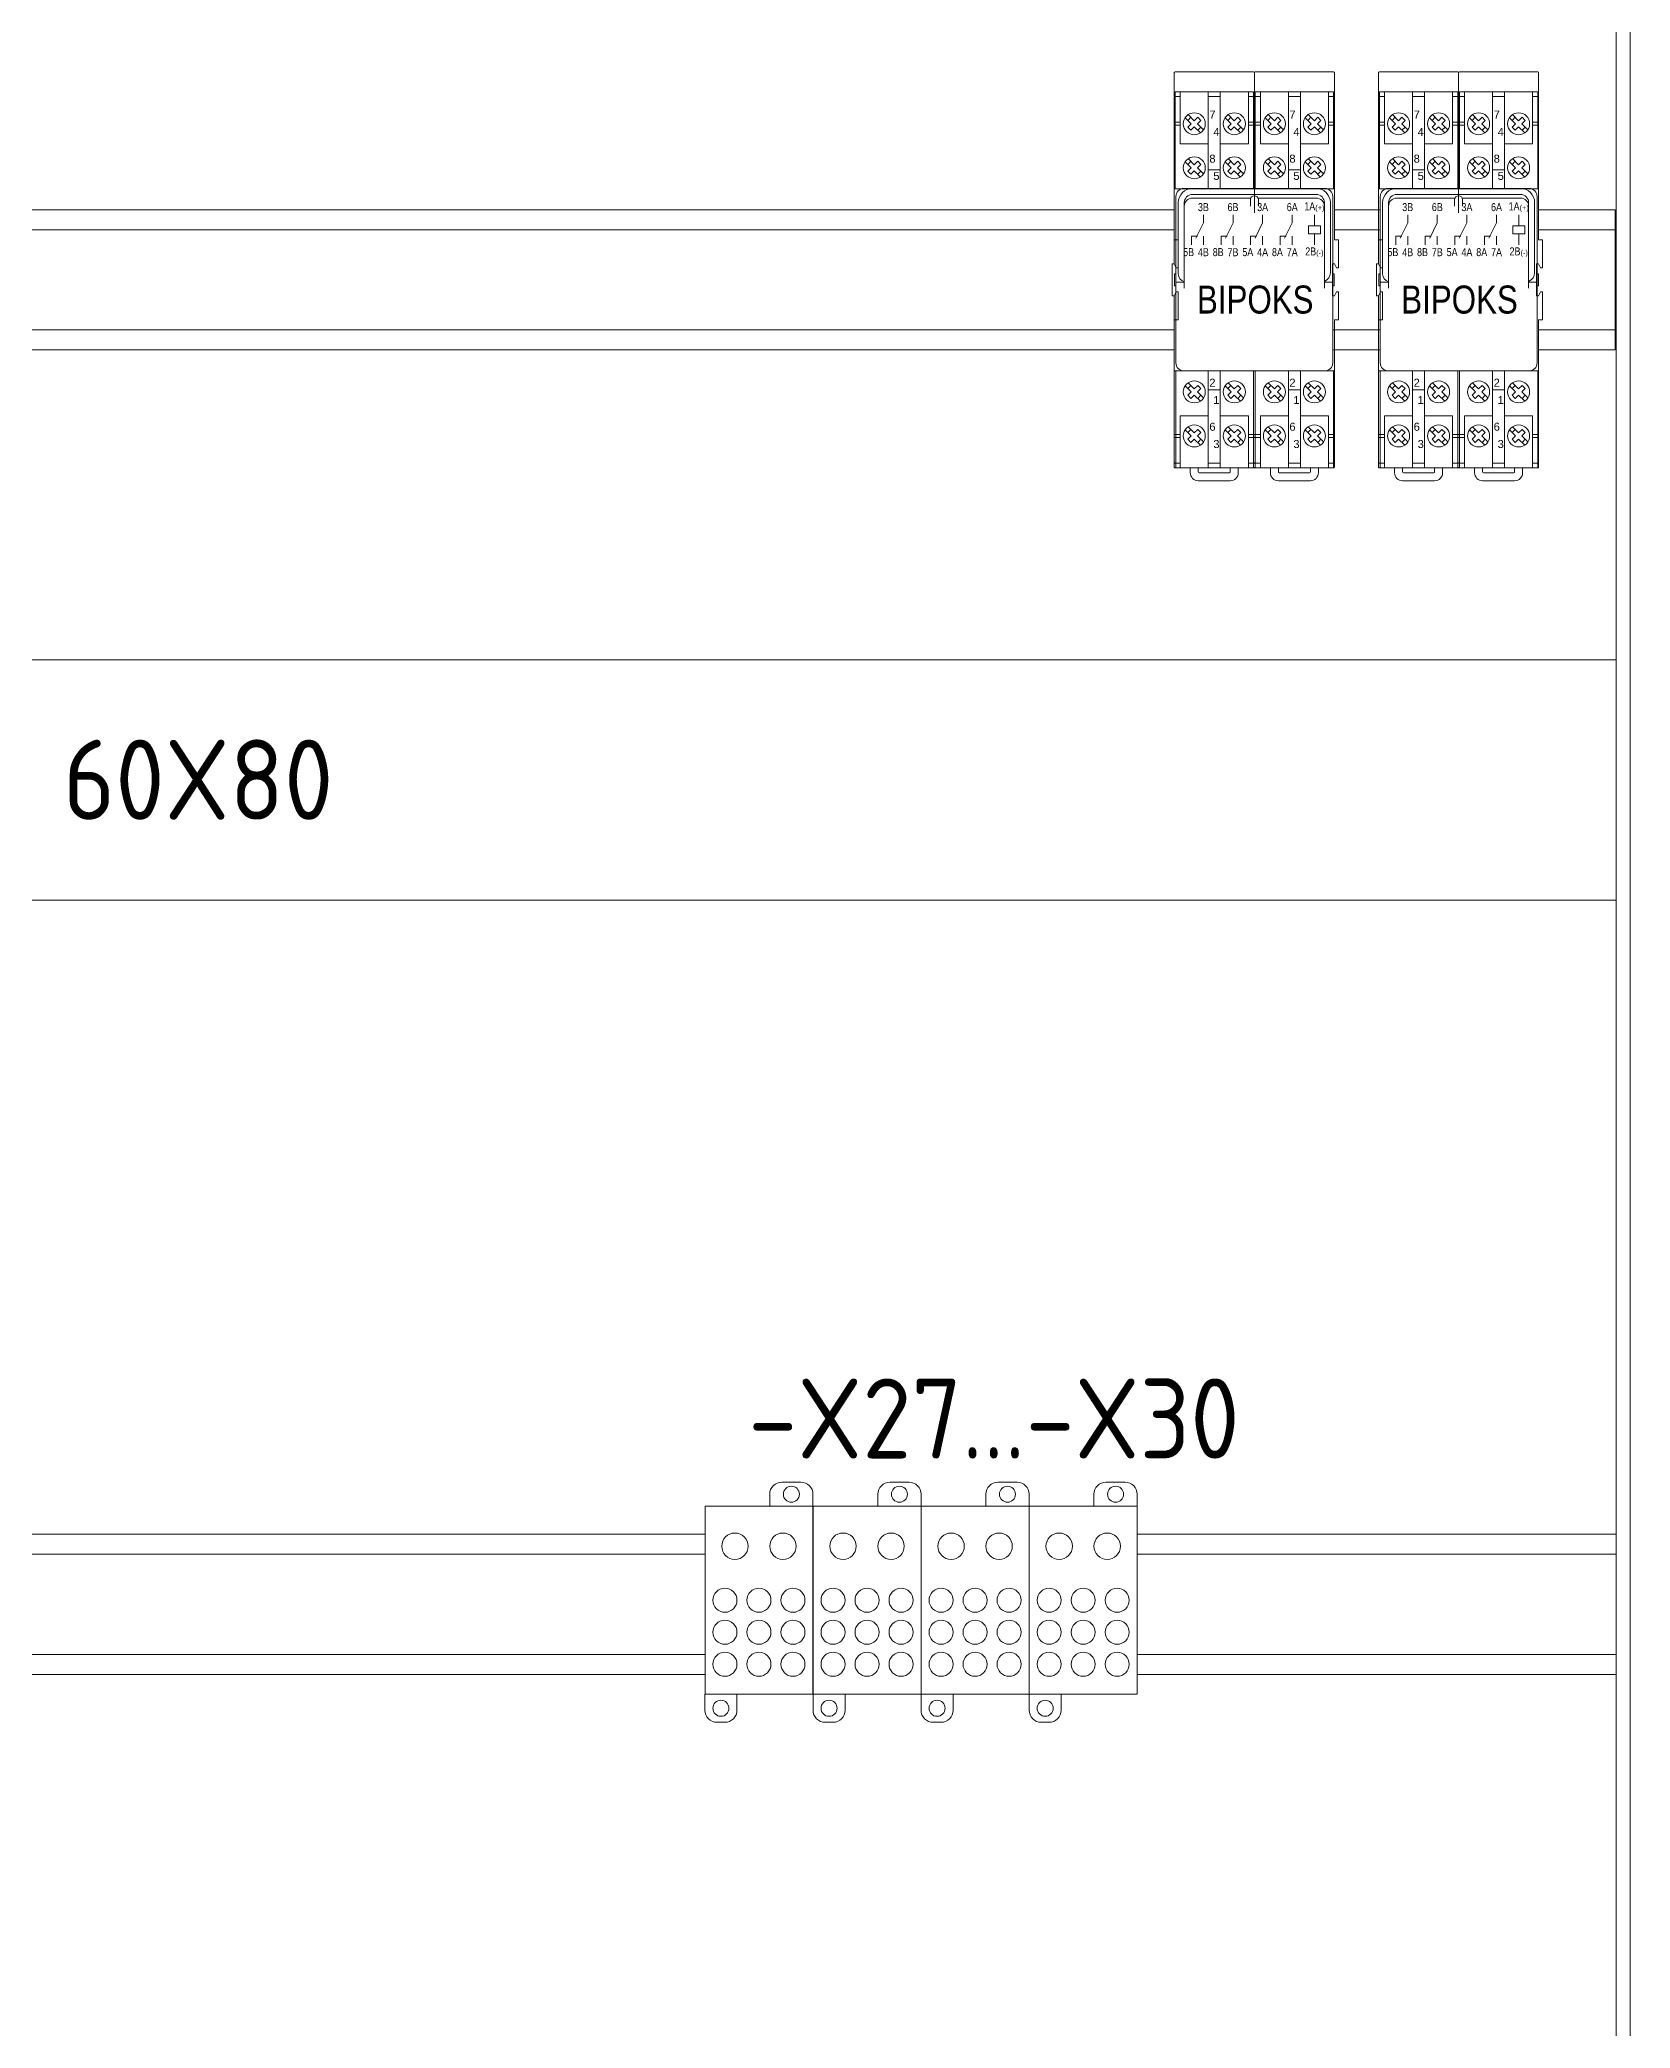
# Model space of a CAD drawing. Header units: millimetres. Extents: x 4134 to 7422, y 1400 to 3585.
# Drawn here: x 5384.4 to 5781.9, y 1803.8 to 2300.8 of the extents above; entities that cross this region are included whole.
import ezdxf
from ezdxf.enums import TextEntityAlignment as Align

# ---------------------------------------------------------------- set-up
doc = ezdxf.new("R2010")
doc.units = ezdxf.units.MM
doc.layers.add('000-PI-Oprema', color=30, linetype='Continuous', lineweight=5)
doc.layers.add('SI-ORMAR-Oprema', color=30, linetype='Continuous', lineweight=5)
doc.layers.add('000-PI-ORMAR', color=2, linetype='Continuous')
doc.layers.add('002-PI-Kabelska kanalica', color=150, linetype='Continuous')
doc.styles.add('NUOVO', font='txt.shx', dxfattribs={"width": 0.8, "height": 0.8})
doc.styles.add('PI0', font='isocpeur.ttf', dxfattribs={"width": 0.9})
doc.styles.get("Standard").update_dxf_attribs({"font": 'arial.ttf'})

# ---------------------------------------------------------------- blocks, each defined once
blk = doc.blocks.new('2000x800_montazna ploca')
at = {"layer": '000-PI-ORMAR', "color": 0, "linetype": 'ByBlock', "lineweight": 0}
blk.add_line((-3634.67, 1646.19), (-3634.67, -243.81), dxfattribs=at)
blk = doc.blocks.new('*U539')
at = {"layer": '002-PI-Kabelska kanalica', "color": 0, "linetype": 'ByBlock', "lineweight": 0}
blk.add_line((-20, -100), (-20, 1670), dxfattribs=at)
blk = doc.blocks.new('*U527')
at = {"layer": '002-PI-Kabelska kanalica', "color": 0, "linetype": 'ByBlock', "lineweight": 0}
for p, q in [((-20, 592), (40, 592)), ((-20, -100), (-20, 592)), ((40, -100), (40, 592)), ((-20, -100), (40, -100))]:
    blk.add_line(p, q, dxfattribs=at)
blk = doc.blocks.new('AMRA BIPOKS')
at = {"layer": '000-PI-Oprema', "color": 0, "linetype": 'ByBlock', "lineweight": 0}
for p, q in [((46084.61, 24221.69), (46084.61, 24173.89)), ((46084.81, 24221.89), (46104.41, 24221.89)), ((46104.61, 24221.69), (46104.61, 24186.64)), ((46104.81, 24221.89), (46124.41, 24221.89)), ((46124.61, 24221.69), (46124.61, 24179.89)), ((46084.81, 24216.89), (46084.81, 24192.64)), ((46084.81, 24216.89), (46104.41, 24216.89)), ((46086.11, 24215.67), (46084.81, 24215.67)), ((46086.11, 24216.89), (46086.11, 24203.89)), ((46093.11, 24216.89), (46093.11, 24192.64)), ((46096.11, 24215.67), (46093.11, 24215.67)), ((46096.11, 24216.89), (46096.11, 24192.64)), ((46103.11, 24216.89), (46103.11, 24203.89)), ((46104.41, 24215.67), (46103.11, 24215.67)), ((46104.41, 24216.89), (46104.41, 24192.64)), ((46104.81, 24216.89), (46104.81, 24192.64)), ((46104.81, 24216.89), (46124.41, 24216.89)), ((46106.11, 24215.67), (46104.81, 24215.67)), ((46106.11, 24216.89), (46106.11, 24203.89)), ((46113.11, 24216.89), (46113.11, 24192.64)), ((46116.11, 24215.67), (46113.11, 24215.67)), ((46116.11, 24216.89), (46116.11, 24192.64)), ((46123.11, 24216.89), (46123.11, 24203.89)), ((46124.41, 24215.67), (46123.11, 24215.67)), ((46124.41, 24216.89), (46124.41, 24192.64)), ((46088.09, 24211.18), (46089.61, 24209.66)), ((46098.09, 24211.18), (46099.61, 24209.66)), ((46108.09, 24211.18), (46109.61, 24209.66)), ((46118.09, 24211.18), (46119.61, 24209.66)), ((46084.61, 24208.51), (46086.11, 24208.51)), ((46084.81, 24209.3), (46086.11, 24209.3)), ((46087.31, 24210.4), (46088.83, 24208.89)), ((46087.98, 24209.74), (46088.76, 24210.51)), ((46087.98, 24208.04), (46088.83, 24208.89)), ((46087.98, 24208.04), (46088.76, 24207.26)), ((46088.76, 24207.26), (46089.61, 24208.11)), ((46089.61, 24209.66), (46090.45, 24210.51)), ((46089.61, 24208.11), (46091.12, 24206.59)), ((46090.38, 24208.89), (46091.23, 24209.74)), ((46090.38, 24208.89), (46091.9, 24207.37)), ((46090.45, 24210.51), (46091.23, 24209.74)), ((46090.45, 24207.26), (46091.23, 24208.04)), ((46097.31, 24210.4), (46098.83, 24208.89)), ((46097.98, 24209.74), (46098.76, 24210.51)), ((46097.98, 24208.04), (46098.83, 24208.89)), ((46097.98, 24208.04), (46098.76, 24207.26)), ((46098.76, 24207.26), (46099.61, 24208.11)), ((46099.61, 24209.66), (46100.45, 24210.51)), ((46099.61, 24208.11), (46101.12, 24206.59)), ((46100.38, 24208.89), (46101.23, 24209.74)), ((46100.38, 24208.89), (46101.9, 24207.37)), ((46100.45, 24210.51), (46101.23, 24209.74)), ((46100.45, 24207.26), (46101.23, 24208.04)), ((46104.41, 24209.3), (46103.11, 24209.3)), ((46104.61, 24208.51), (46103.11, 24208.51)), ((46104.61, 24208.51), (46106.11, 24208.51)), ((46104.81, 24209.3), (46106.11, 24209.3)), ((46107.31, 24210.4), (46108.83, 24208.89)), ((46107.98, 24209.74), (46108.76, 24210.51)), ((46107.98, 24208.04), (46108.83, 24208.89)), ((46107.98, 24208.04), (46108.76, 24207.26)), ((46108.76, 24207.26), (46109.61, 24208.11)), ((46109.61, 24209.66), (46110.45, 24210.51)), ((46109.61, 24208.11), (46111.12, 24206.59)), ((46110.38, 24208.89), (46111.23, 24209.74)), ((46110.38, 24208.89), (46111.9, 24207.37)), ((46110.45, 24210.51), (46111.23, 24209.74)), ((46110.45, 24207.26), (46111.23, 24208.04)), ((46117.31, 24210.4), (46118.83, 24208.89)), ((46117.98, 24209.74), (46118.76, 24210.51)), ((46117.98, 24208.04), (46118.83, 24208.89)), ((46117.98, 24208.04), (46118.76, 24207.26)), ((46118.76, 24207.26), (46119.61, 24208.11)), ((46119.61, 24209.66), (46120.45, 24210.51)), ((46119.61, 24208.11), (46121.12, 24206.59)), ((46120.38, 24208.89), (46121.23, 24209.74)), ((46120.38, 24208.89), (46121.9, 24207.37)), ((46120.45, 24210.51), (46121.23, 24209.74)), ((46120.45, 24207.26), (46121.23, 24208.04)), ((46124.41, 24209.3), (46123.11, 24209.3)), ((46124.61, 24208.51), (46123.11, 24208.51)), ((46086.11, 24203.89), (46093.11, 24203.89)), ((46103.11, 24203.89), (46096.11, 24203.89)), ((46106.11, 24203.89), (46113.11, 24203.89)), ((46123.11, 24203.89), (46116.11, 24203.89)), ((46087.31, 24199.4), (46088.83, 24197.89)), ((46087.98, 24198.74), (46088.76, 24199.51)), ((46087.98, 24197.04), (46088.83, 24197.89)), ((46087.98, 24197.04), (46088.76, 24196.26)), ((46088.09, 24200.18), (46089.61, 24198.66)), ((46088.76, 24196.26), (46089.61, 24197.11)), ((46089.61, 24198.66), (46090.45, 24199.51)), ((46089.61, 24197.11), (46091.12, 24195.59)), ((46090.38, 24197.89), (46091.23, 24198.74)), ((46090.38, 24197.89), (46091.9, 24196.37)), ((46090.45, 24199.51), (46091.23, 24198.74)), ((46090.45, 24196.26), (46091.23, 24197.04)), ((46096.11, 24197.37), (46093.11, 24197.37)), ((46097.31, 24199.4), (46098.83, 24197.89)), ((46097.98, 24198.74), (46098.76, 24199.51)), ((46097.98, 24197.04), (46098.83, 24197.89)), ((46097.98, 24197.04), (46098.76, 24196.26)), ((46098.09, 24200.18), (46099.61, 24198.66)), ((46098.76, 24196.26), (46099.61, 24197.11)), ((46099.61, 24198.66), (46100.45, 24199.51)), ((46099.61, 24197.11), (46101.12, 24195.59)), ((46100.38, 24197.89), (46101.23, 24198.74)), ((46100.38, 24197.89), (46101.9, 24196.37)), ((46100.45, 24199.51), (46101.23, 24198.74)), ((46100.45, 24196.26), (46101.23, 24197.04)), ((46107.31, 24199.4), (46108.83, 24197.89)), ((46107.98, 24198.74), (46108.76, 24199.51)), ((46107.98, 24197.04), (46108.83, 24197.89)), ((46107.98, 24197.04), (46108.76, 24196.26)), ((46108.09, 24200.18), (46109.61, 24198.66)), ((46108.76, 24196.26), (46109.61, 24197.11)), ((46109.61, 24198.66), (46110.45, 24199.51)), ((46109.61, 24197.11), (46111.12, 24195.59)), ((46110.38, 24197.89), (46111.23, 24198.74)), ((46110.38, 24197.89), (46111.9, 24196.37)), ((46110.45, 24199.51), (46111.23, 24198.74)), ((46110.45, 24196.26), (46111.23, 24197.04)), ((46116.11, 24197.37), (46113.11, 24197.37)), ((46117.31, 24199.4), (46118.83, 24197.89)), ((46117.98, 24198.74), (46118.76, 24199.51)), ((46117.98, 24197.04), (46118.83, 24197.89)), ((46117.98, 24197.04), (46118.76, 24196.26)), ((46118.09, 24200.18), (46119.61, 24198.66)), ((46118.76, 24196.26), (46119.61, 24197.11)), ((46119.61, 24198.66), (46120.45, 24199.51)), ((46119.61, 24197.11), (46121.12, 24195.59)), ((46120.38, 24197.89), (46121.23, 24198.74)), ((46120.38, 24197.89), (46121.9, 24196.37)), ((46120.45, 24199.51), (46121.23, 24198.74)), ((46120.45, 24196.26), (46121.23, 24197.04)), ((46084.61, 24192.64), (46104.61, 24192.64)), ((46122.21, 24192.72), (46087.01, 24192.72)), ((46089.11, 24192.72), (46120.11, 24192.72)), ((46089.11, 24191.22), (46120.11, 24191.22)), ((46104.61, 24192.64), (46124.61, 24192.64)), ((46085.01, 24190.72), (46085.01, 24149.12)), ((46085.61, 24189.22), (46085.61, 24171.37)), ((46087.11, 24189.22), (46087.11, 24171.37)), ((46087.11, 24188.32), (46087.11, 24167.77)), ((46103.69, 24190.32), (46089.11, 24190.32)), ((46091.88, 24186.17), (46091.88, 24184.17)), ((46099.28, 24186.17), (46099.28, 24184.17)), ((46103.61, 24189.92), (46103.61, 24188.32)), ((46120.11, 24190.32), (46105.52, 24190.32)), ((46105.61, 24189.92), (46105.61, 24188.32)), ((46106.68, 24186.17), (46106.68, 24184.17)), ((46114.08, 24186.17), (46114.08, 24184.17)), ((46119.63, 24186.17), (46119.63, 24183.42)), ((46122.11, 24189.22), (46122.11, 24167.77)), ((46123.61, 24189.22), (46123.61, 24171.67)), ((46124.21, 24149.12), (46124.21, 24190.72)), ((46091.88, 24184.17), (46089.98, 24180.27)), ((46099.28, 24184.17), (46097.38, 24180.27)), ((46106.68, 24184.17), (46104.78, 24180.27)), ((46114.08, 24184.17), (46112.18, 24180.27)), ((46118.13, 24181.42), (46118.13, 24183.42)), ((46118.13, 24183.42), (46121.13, 24183.42)), ((46118.13, 24181.42), (46118.13, 24183.42)), ((46118.13, 24181.42), (46121.13, 24181.42)), ((46119.63, 24178.67), (46119.63, 24181.42)), ((46121.13, 24183.42), (46121.13, 24181.42)), ((46121.13, 24183.42), (46121.13, 24181.42)), ((46084.61, 24179.89), (46085.61, 24179.89)), ((46085.61, 24179.89), (46085.61, 24172.89)), ((46088.88, 24178.67), (46088.88, 24180.77)), ((46090.38, 24180.77), (46088.88, 24180.77)), ((46091.88, 24178.67), (46091.88, 24180.77)), ((46096.28, 24178.67), (46096.28, 24180.77)), ((46097.78, 24180.77), (46096.28, 24180.77)), ((46099.28, 24178.67), (46099.28, 24180.77)), ((46103.68, 24178.67), (46103.68, 24180.77)), ((46105.18, 24180.77), (46103.68, 24180.77)), ((46106.68, 24178.67), (46106.68, 24180.77)), ((46111.08, 24178.67), (46111.08, 24180.77)), ((46112.58, 24180.77), (46111.08, 24180.77)), ((46114.08, 24178.67), (46114.08, 24180.77)), ((46124.61, 24179.89), (46125.61, 24179.89)), ((46125.61, 24179.89), (46125.61, 24172.89)), ((46084.11, 24165.89), (46084.11, 24173.89)), ((46084.11, 24173.89), (46084.61, 24173.89)), ((46084.61, 24173.89), (46085.11, 24172.89)), ((46084.66, 24171.42), (46084.66, 24168.42)), ((46085.01, 24171.42), (46084.66, 24171.42)), ((46085.11, 24172.89), (46085.61, 24172.89)), ((46124.11, 24173.89), (46124.11, 24165.89)), ((46124.61, 24173.89), (46124.11, 24173.89)), ((46124.56, 24171.42), (46124.21, 24171.42)), ((46124.56, 24171.42), (46124.56, 24168.42)), ((46125.11, 24172.89), (46124.61, 24173.89)), ((46125.61, 24172.89), (46125.11, 24172.89)), ((46085.11, 24166.89), (46084.61, 24165.89)), ((46085.01, 24168.42), (46084.66, 24168.42)), ((46087.11, 24169.27), (46085.01, 24169.27)), ((46085.61, 24166.89), (46085.11, 24166.89)), ((46085.61, 24166.89), (46085.61, 24159.89)), ((46122.11, 24169.27), (46124.21, 24169.27)), ((46124.56, 24168.42), (46124.21, 24168.42)), ((46124.61, 24165.89), (46125.11, 24166.89)), ((46125.61, 24166.89), (46125.11, 24166.89)), ((46125.61, 24166.89), (46125.61, 24159.89)), ((46084.61, 24165.89), (46084.11, 24165.89)), ((46084.61, 24165.89), (46084.61, 24123.09)), ((46124.61, 24165.89), (46124.11, 24165.89)), ((46084.61, 24159.89), (46085.61, 24159.89)), ((46124.61, 24159.89), (46124.61, 24123.09)), ((46124.61, 24159.89), (46125.61, 24159.89)), ((46084.61, 24147.14), (46104.61, 24147.14)), ((46085.01, 24147.12), (46085.01, 24122.87)), ((46087.01, 24147.12), (46122.21, 24147.12)), ((46093.11, 24147.14), (46093.11, 24122.89)), ((46096.11, 24147.14), (46096.11, 24122.89)), ((46104.41, 24147.14), (46104.41, 24122.89)), ((46104.61, 24147.14), (46124.61, 24147.14)), ((46104.81, 24147.14), (46104.81, 24122.89)), ((46113.11, 24147.14), (46113.11, 24122.89)), ((46116.11, 24147.14), (46116.11, 24122.89)), ((46124.41, 24147.14), (46124.41, 24122.89)), ((46087.31, 24143.4), (46088.83, 24141.89)), ((46087.98, 24142.74), (46088.76, 24143.51)), ((46087.98, 24141.04), (46088.83, 24141.89)), ((46088.09, 24144.18), (46089.61, 24142.67)), ((46088.76, 24140.26), (46089.61, 24141.11)), ((46089.61, 24142.67), (46090.45, 24143.51)), ((46089.61, 24141.11), (46091.12, 24139.59)), ((46090.38, 24141.89), (46091.23, 24142.74)), ((46090.38, 24141.89), (46091.9, 24140.37)), ((46090.45, 24143.51), (46091.23, 24142.74)), ((46096.11, 24142.4), (46093.11, 24142.4)), ((46097.31, 24143.4), (46098.83, 24141.89)), ((46097.98, 24142.74), (46098.76, 24143.51)), ((46097.98, 24141.04), (46098.83, 24141.89)), ((46098.09, 24144.18), (46099.61, 24142.67)), ((46098.76, 24140.26), (46099.61, 24141.11)), ((46099.61, 24142.67), (46100.45, 24143.51)), ((46099.61, 24141.11), (46101.12, 24139.59)), ((46100.38, 24141.89), (46101.23, 24142.74)), ((46100.38, 24141.89), (46101.9, 24140.37)), ((46100.45, 24143.51), (46101.23, 24142.74)), ((46107.31, 24143.4), (46108.83, 24141.89)), ((46107.98, 24142.74), (46108.76, 24143.51)), ((46107.98, 24141.04), (46108.83, 24141.89)), ((46108.09, 24144.18), (46109.61, 24142.67)), ((46108.76, 24140.26), (46109.61, 24141.11)), ((46109.61, 24142.67), (46110.45, 24143.51)), ((46109.61, 24141.11), (46111.12, 24139.59)), ((46110.38, 24141.89), (46111.23, 24142.74)), ((46110.38, 24141.89), (46111.9, 24140.37)), ((46110.45, 24143.51), (46111.23, 24142.74)), ((46116.11, 24142.4), (46113.11, 24142.4)), ((46117.31, 24143.4), (46118.83, 24141.89)), ((46117.98, 24142.74), (46118.76, 24143.51)), ((46117.98, 24141.04), (46118.83, 24141.89)), ((46118.09, 24144.18), (46119.61, 24142.67)), ((46118.76, 24140.26), (46119.61, 24141.11)), ((46119.61, 24142.67), (46120.45, 24143.51)), ((46119.61, 24141.11), (46121.12, 24139.59)), ((46120.38, 24141.89), (46121.23, 24142.74)), ((46120.38, 24141.89), (46121.9, 24140.37)), ((46120.45, 24143.51), (46121.23, 24142.74)), ((46087.98, 24141.04), (46088.76, 24140.26)), ((46090.45, 24140.26), (46091.23, 24141.04)), ((46097.98, 24141.04), (46098.76, 24140.26)), ((46100.45, 24140.26), (46101.23, 24141.04)), ((46107.98, 24141.04), (46108.76, 24140.26)), ((46110.45, 24140.26), (46111.23, 24141.04)), ((46117.98, 24141.04), (46118.76, 24140.26)), ((46120.45, 24140.26), (46121.23, 24141.04)), ((46084.61, 24131.26), (46086.11, 24131.26)), ((46086.11, 24135.89), (46086.11, 24122.89)), ((46086.11, 24135.89), (46093.11, 24135.89)), ((46087.31, 24132.4), (46088.83, 24130.89)), ((46087.98, 24131.74), (46088.76, 24132.51)), ((46088.09, 24133.18), (46089.61, 24131.67)), ((46089.61, 24131.67), (46090.45, 24132.51)), ((46090.38, 24130.89), (46091.23, 24131.74)), ((46090.45, 24132.51), (46091.23, 24131.74)), ((46103.11, 24135.89), (46096.11, 24135.89)), ((46097.31, 24132.4), (46098.83, 24130.89)), ((46097.98, 24131.74), (46098.76, 24132.51)), ((46098.09, 24133.18), (46099.61, 24131.67)), ((46099.61, 24131.67), (46100.45, 24132.51)), ((46100.38, 24130.89), (46101.23, 24131.74)), ((46100.45, 24132.51), (46101.23, 24131.74)), ((46103.11, 24135.89), (46103.11, 24122.89)), ((46103.11, 24131.26), (46104.61, 24131.26)), ((46104.61, 24131.26), (46106.11, 24131.26)), ((46106.11, 24135.89), (46106.11, 24122.89)), ((46106.11, 24135.89), (46113.11, 24135.89)), ((46107.31, 24132.4), (46108.83, 24130.89)), ((46107.98, 24131.74), (46108.76, 24132.51)), ((46108.09, 24133.18), (46109.61, 24131.67)), ((46109.61, 24131.67), (46110.45, 24132.51)), ((46110.38, 24130.89), (46111.23, 24131.74)), ((46110.45, 24132.51), (46111.23, 24131.74)), ((46123.11, 24135.89), (46116.11, 24135.89)), ((46117.31, 24132.4), (46118.83, 24130.89)), ((46117.98, 24131.74), (46118.76, 24132.51)), ((46118.09, 24133.18), (46119.61, 24131.67)), ((46119.61, 24131.67), (46120.45, 24132.51)), ((46120.38, 24130.89), (46121.23, 24131.74)), ((46120.45, 24132.51), (46121.23, 24131.74)), ((46123.11, 24135.89), (46123.11, 24122.89)), ((46123.11, 24131.26), (46124.61, 24131.26)), ((46084.81, 24130.48), (46086.11, 24130.48)), ((46087.98, 24130.04), (46088.83, 24130.89)), ((46087.98, 24130.04), (46088.76, 24129.26)), ((46088.76, 24129.26), (46089.61, 24130.11)), ((46089.61, 24130.11), (46091.12, 24128.59)), ((46090.38, 24130.89), (46091.9, 24129.37)), ((46090.45, 24129.26), (46091.23, 24130.04)), ((46097.98, 24130.04), (46098.83, 24130.89)), ((46097.98, 24130.04), (46098.76, 24129.26)), ((46098.76, 24129.26), (46099.61, 24130.11)), ((46099.61, 24130.11), (46101.12, 24128.59)), ((46100.38, 24130.89), (46101.9, 24129.37)), ((46100.45, 24129.26), (46101.23, 24130.04)), ((46104.41, 24130.48), (46103.11, 24130.48)), ((46104.81, 24130.48), (46106.11, 24130.48)), ((46107.98, 24130.04), (46108.83, 24130.89)), ((46107.98, 24130.04), (46108.76, 24129.26)), ((46108.76, 24129.26), (46109.61, 24130.11)), ((46109.61, 24130.11), (46111.12, 24128.59)), ((46110.38, 24130.89), (46111.9, 24129.37)), ((46110.45, 24129.26), (46111.23, 24130.04)), ((46117.98, 24130.04), (46118.83, 24130.89)), ((46117.98, 24130.04), (46118.76, 24129.26)), ((46118.76, 24129.26), (46119.61, 24130.11)), ((46119.61, 24130.11), (46121.12, 24128.59)), ((46120.38, 24130.89), (46121.9, 24129.37)), ((46120.45, 24129.26), (46121.23, 24130.04)), ((46124.41, 24130.48), (46123.11, 24130.48)), ((46086.11, 24124.1), (46084.81, 24124.1)), ((46085.01, 24122.87), (46104.61, 24122.87)), ((46088.61, 24121.69), (46088.61, 24122.89)), ((46090.61, 24121.89), (46090.61, 24122.89)), ((46098.41, 24121.69), (46090.81, 24121.69)), ((46096.11, 24124.1), (46093.11, 24124.1)), ((46098.61, 24122.89), (46098.61, 24121.89)), ((46100.61, 24122.89), (46100.61, 24121.69)), ((46104.41, 24124.1), (46103.11, 24124.1)), ((46106.11, 24124.1), (46104.81, 24124.1)), ((46104.81, 24122.89), (46124.41, 24122.89)), ((46108.61, 24121.69), (46108.61, 24122.89)), ((46110.61, 24121.89), (46110.61, 24122.89)), ((46118.41, 24121.69), (46110.81, 24121.69)), ((46116.11, 24124.1), (46113.11, 24124.1)), ((46118.61, 24122.89), (46118.61, 24121.89)), ((46120.61, 24122.89), (46120.61, 24121.69)), ((46124.41, 24124.1), (46123.11, 24124.1)), ((46098.61, 24119.69), (46090.61, 24119.69)), ((46118.61, 24119.69), (46110.61, 24119.69))]:
    blk.add_line(p, q, dxfattribs=at)
for points in [[(46084.61, 24215.59), (46084.61, 24215.6), (46084.61, 24215.61), (46084.62, 24215.62), (46084.63, 24215.63), (46084.65, 24215.64), (46084.66, 24215.65), (46084.68, 24215.66), (46084.71, 24215.66), (46084.73, 24215.67), (46084.75, 24215.67), (46084.78, 24215.67), (46084.81, 24215.67)], [(46104.61, 24215.59), (46104.6, 24215.6), (46104.6, 24215.61), (46104.59, 24215.62), (46104.58, 24215.63), (46104.56, 24215.64), (46104.55, 24215.65), (46104.53, 24215.66), (46104.51, 24215.66), (46104.48, 24215.67), (46104.46, 24215.67), (46104.43, 24215.67), (46104.41, 24215.67)], [(46104.61, 24215.59), (46104.61, 24215.6), (46104.61, 24215.61), (46104.62, 24215.62), (46104.63, 24215.63), (46104.65, 24215.64), (46104.66, 24215.65), (46104.68, 24215.66), (46104.71, 24215.66), (46104.73, 24215.67), (46104.75, 24215.67), (46104.78, 24215.67), (46104.81, 24215.67)], [(46124.61, 24215.59), (46124.6, 24215.6), (46124.6, 24215.61), (46124.59, 24215.62), (46124.58, 24215.63), (46124.56, 24215.64), (46124.55, 24215.65), (46124.53, 24215.66), (46124.51, 24215.66), (46124.48, 24215.67), (46124.46, 24215.67), (46124.43, 24215.67), (46124.41, 24215.67)], [(46084.81, 24209.3), (46084.78, 24209.29), (46084.75, 24209.29), (46084.73, 24209.29), (46084.71, 24209.28), (46084.68, 24209.28), (46084.66, 24209.27), (46084.65, 24209.26), (46084.63, 24209.26), (46084.62, 24209.25), (46084.61, 24209.24), (46084.61, 24209.23), (46084.61, 24209.22)], [(46104.41, 24209.3), (46104.43, 24209.29), (46104.46, 24209.29), (46104.48, 24209.29), (46104.51, 24209.28), (46104.53, 24209.28), (46104.55, 24209.27), (46104.56, 24209.26), (46104.58, 24209.26), (46104.59, 24209.25), (46104.6, 24209.24), (46104.6, 24209.23), (46104.61, 24209.22)], [(46104.81, 24209.3), (46104.78, 24209.29), (46104.75, 24209.29), (46104.73, 24209.29), (46104.71, 24209.28), (46104.68, 24209.28), (46104.66, 24209.27), (46104.65, 24209.26), (46104.63, 24209.26), (46104.62, 24209.25), (46104.61, 24209.24), (46104.61, 24209.23), (46104.61, 24209.22)], [(46124.41, 24209.3), (46124.43, 24209.29), (46124.46, 24209.29), (46124.48, 24209.29), (46124.51, 24209.28), (46124.53, 24209.28), (46124.55, 24209.27), (46124.56, 24209.26), (46124.58, 24209.26), (46124.59, 24209.25), (46124.6, 24209.24), (46124.6, 24209.23), (46124.61, 24209.22)], [(46084.81, 24130.48), (46084.78, 24130.48), (46084.75, 24130.48), (46084.73, 24130.49), (46084.71, 24130.49), (46084.68, 24130.5), (46084.66, 24130.5), (46084.65, 24130.51), (46084.63, 24130.52), (46084.62, 24130.53), (46084.61, 24130.54), (46084.61, 24130.55), (46084.61, 24130.56)], [(46104.61, 24130.56), (46104.6, 24130.55), (46104.6, 24130.54), (46104.59, 24130.53), (46104.58, 24130.52), (46104.56, 24130.51), (46104.55, 24130.5), (46104.53, 24130.5), (46104.51, 24130.49), (46104.48, 24130.49), (46104.46, 24130.48), (46104.43, 24130.48), (46104.41, 24130.48)], [(46104.81, 24130.48), (46104.78, 24130.48), (46104.75, 24130.48), (46104.73, 24130.49), (46104.71, 24130.49), (46104.68, 24130.5), (46104.66, 24130.5), (46104.65, 24130.51), (46104.63, 24130.52), (46104.62, 24130.53), (46104.61, 24130.54), (46104.61, 24130.55), (46104.61, 24130.56)], [(46124.61, 24130.56), (46124.6, 24130.55), (46124.6, 24130.54), (46124.59, 24130.53), (46124.58, 24130.52), (46124.56, 24130.51), (46124.55, 24130.5), (46124.53, 24130.5), (46124.51, 24130.49), (46124.48, 24130.49), (46124.46, 24130.48), (46124.43, 24130.48), (46124.41, 24130.48)], [(46084.61, 24124.18), (46084.61, 24124.17), (46084.61, 24124.16), (46084.62, 24124.15), (46084.63, 24124.14), (46084.65, 24124.13), (46084.66, 24124.13), (46084.68, 24124.12), (46084.71, 24124.11), (46084.73, 24124.11), (46084.75, 24124.11), (46084.78, 24124.1), (46084.81, 24124.1)], [(46104.41, 24124.1), (46104.43, 24124.1), (46104.46, 24124.11), (46104.48, 24124.11), (46104.51, 24124.11), (46104.53, 24124.12), (46104.55, 24124.13), (46104.56, 24124.13), (46104.58, 24124.14), (46104.59, 24124.15), (46104.6, 24124.16), (46104.6, 24124.17), (46104.61, 24124.18)], [(46104.61, 24124.18), (46104.61, 24124.17), (46104.61, 24124.16), (46104.62, 24124.15), (46104.63, 24124.14), (46104.65, 24124.13), (46104.66, 24124.13), (46104.68, 24124.12), (46104.71, 24124.11), (46104.73, 24124.11), (46104.75, 24124.11), (46104.78, 24124.1), (46104.81, 24124.1)], [(46124.41, 24124.1), (46124.43, 24124.1), (46124.46, 24124.11), (46124.48, 24124.11), (46124.51, 24124.11), (46124.53, 24124.12), (46124.55, 24124.13), (46124.56, 24124.13), (46124.58, 24124.14), (46124.59, 24124.15), (46124.6, 24124.16), (46124.6, 24124.17), (46124.61, 24124.18)]]:
    blk.add_lwpolyline(points, dxfattribs=at)
for centre in [(46089.61, 24208.89), (46099.61, 24208.89), (46109.61, 24208.89), (46119.61, 24208.89), (46089.61, 24197.89), (46099.61, 24197.89), (46109.61, 24197.89), (46119.61, 24197.89), (46089.61, 24141.89), (46099.61, 24141.89), (46109.61, 24141.89), (46119.61, 24141.89), (46089.61, 24130.89), (46099.61, 24130.89), (46109.61, 24130.89), (46119.61, 24130.89)]:
    blk.add_circle(centre, 2.75, dxfattribs=at)
for centre, radius, start, end in [((46084.81, 24221.69), 0.2, 90, 180), ((46104.41, 24221.69), 0.2, 0, 90), ((46104.81, 24221.69), 0.2, 90, 180), ((46124.41, 24221.69), 0.2, 0, 90), ((46084.81, 24216.69), 0.2, 90, 180), ((46104.41, 24216.69), 0.2, 0, 90), ((46104.81, 24216.69), 0.2, 90, 180), ((46124.41, 24216.69), 0.2, 0, 90), ((46087.01, 24190.72), 2, 90, 180), ((46089.11, 24189.22), 3.5, 90, 180), ((46089.11, 24189.22), 2, 90, 180), ((46104.61, 24189.92), 1, 0, 180), ((46120.11, 24189.22), 3.5, 0, 90), ((46120.11, 24189.22), 2, 0, 90), ((46122.21, 24190.72), 2, 0, 90), ((46089.11, 24188.32), 2, 90, 180), ((46120.11, 24188.32), 2, 0, 90), ((46087.61, 24171.37), 2, 180, 255.5225), ((46121.31, 24171.67), 2.3, 290.3544, 0), ((46087.01, 24149.12), 2, 180, 270), ((46122.21, 24149.12), 2, 270, 0), ((46084.96, 24123.28), 0.406, 207.9355, 275.7832), ((46090.61, 24121.69), 2, 180, 270), ((46090.81, 24121.89), 0.2, 180, 270), ((46098.41, 24121.89), 0.2, 270, 0), ((46098.61, 24121.69), 2, 270, 0), ((46104.41, 24123.09), 0.2, 270, 0), ((46104.81, 24123.09), 0.2, 180, 270), ((46110.61, 24121.69), 2, 180, 270), ((46110.81, 24121.89), 0.2, 180, 270), ((46118.41, 24121.89), 0.2, 270, 0), ((46118.61, 24121.69), 2, 270, 0), ((46124.41, 24123.09), 0.2, 270, 0)]:
    blk.add_arc(centre, radius, start, end, dxfattribs=at)
at = {"layer": '000-PI-Oprema', "color": 0, "linetype": 'ByBlock', "lineweight": 0, "char_height": 1.9995, "width": 2.5471}
for s, insert, attachment_point in [('{\\fArial|b0|i0|c0|p34;7}', (46093.36, 24212.18), 1), ('{\\fArial|b0|i0|c0|p34;7}', (46113.36, 24212.18), 1), ('{\\fArial|b0|i0|c0|p34;4}', (46095.91, 24207.86), 3), ('{\\fArial|b0|i0|c0|p34;4}', (46115.91, 24207.86), 3), ('{\\fArial|b0|i0|c0|p34;8}', (46093.36, 24201.18), 1), ('{\\fArial|b0|i0|c0|p34;8}', (46113.36, 24201.18), 1), ('{\\fArial|b0|i0|c0|p34;5}', (46095.91, 24196.86), 3), ('{\\fArial|b0|i0|c0|p34;5}', (46115.91, 24196.86), 3), ('{\\fArial|b0|i0|c0|p34;2}', (46093.36, 24145.18), 1), ('{\\fArial|b0|i0|c0|p34;2}', (46113.36, 24145.18), 1), ('{\\fArial|b0|i0|c0|p34;1}', (46095.91, 24140.86), 3), ('{\\fArial|b0|i0|c0|p34;1}', (46115.91, 24140.86), 3), ('{\\fArial|b0|i0|c0|p34;6}', (46093.36, 24134.18), 1), ('{\\fArial|b0|i0|c0|p34;6}', (46113.36, 24134.18), 1), ('{\\fArial|b0|i0|c0|p34;3}', (46095.91, 24129.86), 3), ('{\\fArial|b0|i0|c0|p34;3}', (46115.91, 24129.86), 3)]:
    blk.add_mtext(s, dxfattribs=dict(at, insert=insert, attachment_point=attachment_point))
at = {"layer": '000-PI-Oprema', "color": 0, "linetype": 'ByBlock', "lineweight": 0, "attachment_point": 5, "style": 'NUOVO'}
for s, width, heights, insert, char_height in [('{\\fArial|b0|i0|c238|p34;3B}', 3.7, [3.75], (46091.88, 24188.05), 2), ('{\\fArial|b0|i0|c238|p34;6B}', 3.7, [3.75], (46099.28, 24188.05), 2), ('{\\fArial|b0|i0|c238|p34;3A}', 3.7, [3.75], (46106.68, 24188.05), 2), ('{\\fArial|b0|i0|c238|p34;6A}', 3.7, [3.75], (46114.08, 24188.05), 2), ('\\pxqc;{\\fArial|b0|i0|c238|p34;1A\\H0.66667x;(+)}', 7.4, [3.18], (46119.63, 24188.05), 2), ('\\pxqc;{\\fArial|b0|i0|c238|p34;1A\\H0.66667x;(+)}', 7.4, [3.18], (46119.63, 24188.05), 2), ('{\\fArial|b0|i0|c238|p34;5B}', 3.7, [3.75], (46088.18, 24176.8), 2), ('{\\fArial|b0|i0|c238|p34;4B}', 3.7, [3.75], (46091.88, 24176.8), 2), ('{\\fArial|b0|i0|c238|p34;8B}', 3.7, [3.75], (46095.58, 24176.8), 2), ('{\\fArial|b0|i0|c238|p34;7B}', 3.7, [3.75], (46099.28, 24176.8), 2), ('{\\fArial|b0|i0|c238|p34;5A}', 3.7, [3.75], (46102.98, 24176.8), 2), ('{\\fArial|b0|i0|c238|p34;4A}', 3.7, [3.75], (46106.68, 24176.8), 2), ('{\\fArial|b0|i0|c238|p34;8A}', 3.7, [3.75], (46110.38, 24176.8), 2), ('{\\fArial|b0|i0|c238|p34;7A}', 3.7, [3.75], (46114.08, 24176.8), 2), ('\\pxqc;{\\fArial|b0|i0|c238|p34;2B\\H0.66667x;(-)}', 7.4, [3.75], (46119.63, 24176.8), 2), ('{\\fArial|b0|i0|c238|p34;BIPOKS}', 37, [9.66], (46104.83, 24164.92), 7)]:
    blk.add_mtext_dynamic_manual_height_columns(s, width=width, gutter_width=4, heights=heights, dxfattribs=dict(at, insert=insert, char_height=char_height))
blk = doc.blocks.new('Pollmann PVB 125-2-9')
at = {"layer": '000-PI-Oprema', "color": 0, "linetype": 'ByBlock', "lineweight": 0}
blk.add_lwpolyline([(16.16, 1.02), (16.16, 4.02, -0.414214), (19.16, 7.02), (23.96, 7.02, -0.414214), (26.96, 4.02), (26.96, 1.02), (26.96, -45.98), (-0.04, -45.98), (-0.04, -49.98, 0.414214), (2.96, -52.98), (4.96, -52.98, 0.414214), (7.96, -49.98), (7.96, -45.98)], format="xyb", dxfattribs=at)
blk.add_lwpolyline([(26.98, 1.02), (-0.02, 1.02), (-0.02, -45.98)], dxfattribs=at)
for centre, radius in [((21.56, 4.02), 2), ((7.46, -8.98), 3.3), ((19.46, -8.98), 3.3), ((4.96, -22.48), 3), ((13.46, -22.48), 3), ((21.96, -22.48), 3), ((4.96, -30.48), 3), ((13.46, -30.48), 3), ((21.96, -30.48), 3), ((4.96, -38.48), 3), ((13.46, -38.48), 3), ((21.96, -38.48), 3), ((3.96, -49.48), 2)]:
    blk.add_circle(centre, radius, dxfattribs=at)

msp = doc.modelspace()

# ---------------------------------------------------------------- linework, layer by layer
at = {"layer": '002-PI-Kabelska kanalica', "color": 0, "linetype": 'ByBlock', "lineweight": 0, "ltscale": 0.25}
for points in [[(5280.394, 2258.278), (5667.996, 2258.278)], [(5707.996, 2258.278), (5719.457, 2258.278)], [(5759.057, 2253.278), (5778.143, 2253.278), (5778.143, 2258.278), (5778.143, 2223.278), (5759.057, 2223.278)], [(5759.057, 2258.278), (5778.143, 2258.278)], [(5280.394, 2253.278), (5667.996, 2253.278)], [(5707.996, 2253.278), (5719.457, 2253.278)], [(5280.394, 2228.278), (5667.996, 2228.278)], [(5707.596, 2228.278), (5719.457, 2228.278)], [(5759.057, 2228.278), (5778.143, 2228.278)], [(5667.996, 2223.278), (5280.394, 2223.278)], [(5719.457, 2223.278), (5707.596, 2223.278)], [(5205.45, 1927.278), (5550.704, 1927.278)], [(5658.721, 1922.278), (5778.448, 1922.278), (5778.448, 1927.278), (5778.448, 1892.278)], [(5658.721, 1927.278), (5778.448, 1927.278)], [(5658.721, 1927.278), (5778.448, 1927.278)], [(5658.721, 1922.278), (5778.448, 1922.278), (5778.448, 1927.278), (5778.448, 1892.278), (5658.721, 1892.278)], [(5205.45, 1922.278), (5550.704, 1922.278)], [(5205.45, 1897.278), (5550.704, 1897.278)], [(5658.721, 1897.278), (5778.448, 1897.278)], [(5550.704, 1892.278), (5205.45, 1892.278)]]:
    msp.add_lwpolyline(points, dxfattribs=at)

# ---------------------------------------------------------------- block references
at = {"layer": '000-PI-ORMAR', "color": 0, "linetype": 'ByBlock', "lineweight": 0}
msp.add_blockref('2000x800_montazna ploca', (9416.617, 1759.591), dxfattribs=at)
at = {"layer": '002-PI-Kabelska kanalica', "color": 0, "linetype": 'ByBlock', "lineweight": 0, "xscale": -1, "rotation": 180}
msp.add_blockref('*U539', (5798.448, 3305.778), dxfattribs=at)
at = {"layer": '002-PI-Kabelska kanalica', "color": 0, "linetype": 'ByBlock', "lineweight": 0, "rotation": 270}
msp.add_blockref('*U527', (5186.448, 2125.778), dxfattribs=at)
at = {"layer": '002-PI-Kabelska kanalica', "color": 0, "linetype": 'ByBlock', "lineweight": 0}
for p in [(5550.728, 1933.278), (5577.745, 1933.278), (5604.745, 1933.278), (5631.762, 1933.278)]:
    msp.add_blockref('Pollmann PVB 125-2-9', p, dxfattribs=at)
at = {"layer": 'SI-ORMAR-Oprema', "color": 0, "linetype": 'ByBlock', "lineweight": 0}
for p in [(-40416.61, -21929.109), (-40365.548, -21929.109)]:
    msp.add_blockref('AMRA BIPOKS', p, dxfattribs=at)

# ---------------------------------------------------------------- texts
at = {"color": 0, "linetype": 'ByBlock', "lineweight": 0, "style": 'PI0', "width": 0.9}
msp.add_text('-X27...-X30', height=20, dxfattribs=at).set_placement((5561.508, 1956.216), align=Align.MIDDLE_LEFT)
at = {"color": 0, "linetype": 'ByBlock', "lineweight": 0, "insert": (5424.054, 2115.863), "char_height": 20, "width": 16.78721, "attachment_point": 5, "style": 'PI0'}
msp.add_mtext('60X80', dxfattribs=at)

doc.saveas('drawing.dxf')
